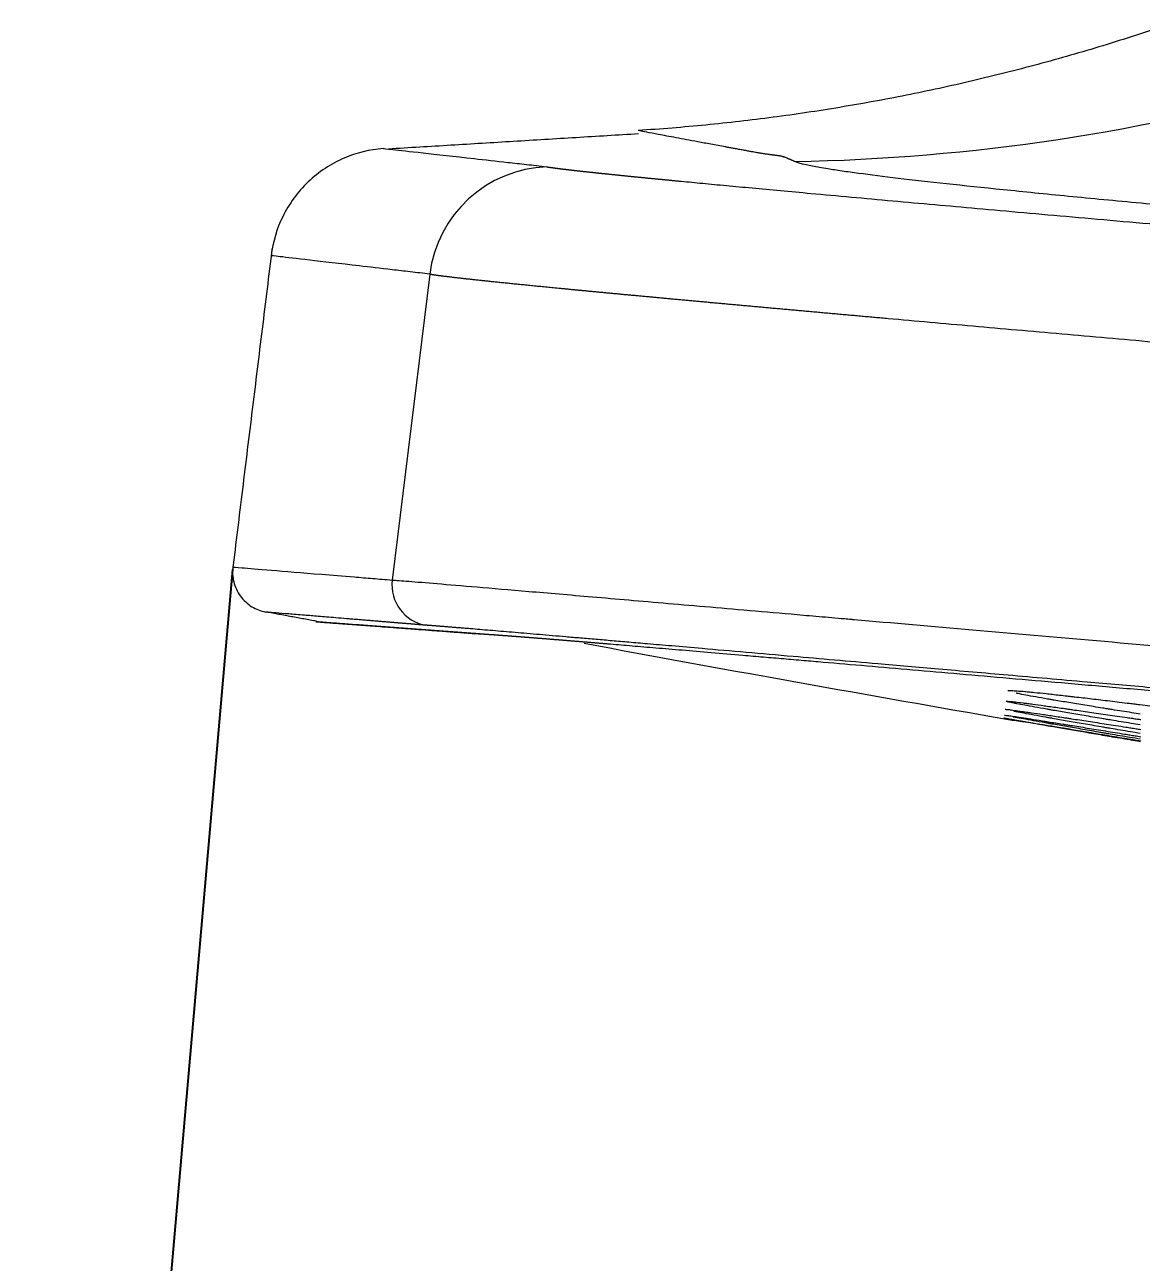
# Model space of a CAD drawing. Header units: millimetres. Extents: x 2433 to 4809, y -10272 to -6912.
# Drawn here: x 3880.28 to 3907.62, y -8014.41 to -7984.09 of the extents above; entities that cross this region are included whole.
import ezdxf

# ---------------------------------------------------------------- set-up
doc = ezdxf.new("R2010")
doc.units = ezdxf.units.MM
doc.layers.add('DIM', color=3, linetype='Continuous', lineweight=13)
doc.styles.add('ARIAL', font='arial.ttf')
doc.dimstyles.get("Standard").update_dxf_attribs({"dimtxt": 15, "dimasz": 15, "dimexe": 0.18, "dimexo": 0.0625, "dimgap": 4, "dimtad": 0, "dimtih": 1, "dimtoh": 1, "dimdec": 1, "dimdsep": 46, "dimtxsty": 'ARIAL', "dimcen": 0, "dimclrd": 3, "dimclre": 3, "dimclrt": 3, "dimadec": 0, "dimazin": 0, "dimtfac": 1, "dimtdec": 1, "dimtofl": 0, "dimtmove": 0, "dimatfit": 3, "dimfxl": 1, "dimtolj": 1, "dimtzin": 0, "dimarcsym": 0})

# ---------------------------------------------------------------- blocks, each defined once
blk = doc.blocks.new('*D39')
at = {"layer": 'Defpoints', "color": 0, "transparency": 16777216}
for p in [(3885.379, -7997.38), (4074.62, -8013.971), (4069.539, -8071.926)]:
    blk.add_point(p, dxfattribs=at)
at = {"layer": 'DIM', "color": 3, "lineweight": -2, "transparency": 16777216}
for p, q in [((3885.374, -7997.443), (3880.283, -8055.515)), ((4074.615, -8014.033), (4069.524, -8072.105)), ((3898.23, -8056.908), (3950.912, -8061.526)), ((4051.608, -8070.354), (3998.926, -8065.736))]:
    blk.add_line(p, q, dxfattribs=at)
at = {"layer": 'DIM', "color": 3, "transparency": 16777216}
for points in [[(3898.492, -8053.919), (3897.968, -8059.896), (3880.299, -8055.336)], [(4051.87, -8067.366), (4051.346, -8073.343), (4069.539, -8071.926)]]:
    blk.add_solid(points, dxfattribs=at)
at = {"layer": 'DIM', "color": 3, "transparency": 16777216, "insert": (3974.919, -8063.631), "char_height": 18, "attachment_point": 5, "style": 'ARIAL'}
blk.add_mtext('\\A1;190', dxfattribs=at)

msp = doc.modelspace()

# ---------------------------------------------------------------- linework, layer by layer
at = {"linetype": 'Continuous', "lineweight": 18, "extrusion": (-1, -2.22045e-16, 0)}
for p, q in [((3889.07, -7987.125), (3889.067, -7987.125)), ((3886.182, -7998.484), (3886.182, -7998.484))]:
    msp.add_line(p, q, dxfattribs=at)
at = {"linetype": 'Continuous', "lineweight": 13, "extrusion": (-1, -2.22045e-16, 0)}
msp.add_line((3890.201, -7990.208), (3889.283, -7997.699), dxfattribs=at)
at = {"linetype": 'Continuous', "lineweight": 13}
for centre, major_axis, ratio, start_param, end_param in [((3898.467, -7937.472), (9.593, 49.071), 0.989181, 3.350189, 3.612152), ((3893.169, -7990.573), (-0.529, -2.953), 0.996566, 3.352307, 4.76725), ((3890.272, -7997.82), (-0.07, -0.998), 0.996567, 4.660022, 6.186135)]:
    msp.add_ellipse(centre, major_axis=major_axis, ratio=ratio, start_param=start_param, end_param=end_param, dxfattribs=at)
at = {"linetype": 'Continuous', "lineweight": 18}
for points, degree in [([(3908.271, -7984.094), (3901.959, -7986.251), (3895.304, -7986.686)], 2), ([(3895.314, -7986.768), (3889.188, -7987.14)], 1), ([(3886.337, -7989.585), (3885.371, -7997.45)], 1), ([(3886.197, -7998.476), (3887.428, -7998.701)], 1)]:
    msp.add_open_spline(points, degree=degree, dxfattribs=at)
at = {"linetype": 'Continuous', "lineweight": 13}
for points, knots in [([(3899.134, -7987.444), (3899.128, -7987.441), (3899.115, -7987.435), (3899.097, -7987.427), (3899.078, -7987.418), (3899.06, -7987.41), (3899.042, -7987.402), (3899.024, -7987.394), (3899.007, -7987.387), (3898.989, -7987.38), (3898.972, -7987.372), (3898.947, -7987.362), (3898.914, -7987.349), (3898.879, -7987.336), (3898.851, -7987.327), (3898.83, -7987.32), (3898.808, -7987.315), (3898.787, -7987.31), (3898.764, -7987.307), (3898.739, -7987.303), (3898.716, -7987.3), (3898.695, -7987.298), (3898.679, -7987.296), (3898.663, -7987.294), (3898.647, -7987.292), (3898.632, -7987.29), (3898.618, -7987.289), (3898.605, -7987.287), (3898.591, -7987.285), (3898.576, -7987.283), (3898.56, -7987.281), (3898.542, -7987.279), (3898.524, -7987.276), (3898.504, -7987.274), (3898.478, -7987.27), (3898.445, -7987.265), (3898.407, -7987.26), (3898.37, -7987.254), (3898.334, -7987.249), (3898.3, -7987.243), (3898.267, -7987.238), (3898.24, -7987.233), (3898.21, -7987.227), (3898.171, -7987.22), (3898.112, -7987.21), (3898.032, -7987.195), (3897.933, -7987.177), (3897.825, -7987.157), (3897.717, -7987.137), (3897.618, -7987.119), (3897.527, -7987.103), (3897.345, -7987.069), (3897.083, -7987.021), (3896.764, -7986.962), (3896.481, -7986.909), (3896.138, -7986.845), (3895.787, -7986.779), (3895.495, -7986.724), (3895.333, -7986.693), (3895.302, -7986.686), (3895.304, -7986.686)], [0, 0, 0, 0, 0.003192, 0.006373, 0.009544, 0.012703, 0.015852, 0.018991, 0.022118, 0.025235, 0.02834, 0.031435, 0.039332, 0.047152, 0.051663, 0.055786, 0.059522, 0.062871, 0.065119, 0.067742, 0.070742, 0.072318, 0.073894, 0.075469, 0.077044, 0.078619, 0.079782, 0.081092, 0.082548, 0.08415, 0.0859, 0.087795, 0.089838, 0.092026, 0.094362, 0.09886, 0.103357, 0.107853, 0.112348, 0.116841, 0.121333, 0.125823, 0.128441, 0.134204, 0.143113, 0.155167, 0.170366, 0.18871, 0.206115, 0.222396, 0.237553, 0.251587, 0.315885, 0.379223, 0.441603, 0.503027, 0.632787, 0.759852, 0.884237, 1, 1, 1, 1]), ([(3889.067, -7987.125), (3889.066, -7987.125), (3889.143, -7987.133), (3889.459, -7987.169), (3889.706, -7987.196), (3890.372, -7987.27), (3890.79, -7987.317), (3891.546, -7987.401), (3891.82, -7987.432), (3892.262, -7987.481), (3892.414, -7987.498), (3892.651, -7987.525), (3892.732, -7987.534), (3892.895, -7987.552), (3892.982, -7987.561), (3893.071, -7987.575)], [0, 0, 0, 0, 0.2409, 0.2409, 0.493933, 0.493933, 0.746967, 0.746967, 0.873483, 0.873483, 0.936742, 0.936742, 0.968371, 0.968371, 1, 1, 1, 1]), ([(3893.071, -7987.575), (3893.074, -7987.576), (3893.08, -7987.577), (3893.089, -7987.578), (3893.098, -7987.58), (3893.108, -7987.581), (3893.118, -7987.583), (3893.128, -7987.584), (3893.138, -7987.586), (3893.149, -7987.587), (3893.16, -7987.589), (3893.171, -7987.59), (3893.183, -7987.592), (3893.194, -7987.594), (3893.206, -7987.595), (3893.218, -7987.597), (3893.231, -7987.599), (3893.244, -7987.6), (3893.257, -7987.602), (3893.27, -7987.604), (3893.283, -7987.606), (3893.297, -7987.607), (3893.311, -7987.609), (3893.325, -7987.611), (3893.34, -7987.613), (3893.354, -7987.615), (3893.369, -7987.617), (3893.385, -7987.619), (3893.4, -7987.621), (3893.416, -7987.623), (3893.432, -7987.625), (3893.448, -7987.627), (3893.464, -7987.629), (3893.481, -7987.631), (3893.498, -7987.633), (3893.515, -7987.635), (3893.533, -7987.637), (3893.55, -7987.639), (3893.568, -7987.641), (3893.587, -7987.643), (3893.605, -7987.645), (3893.624, -7987.648), (3893.643, -7987.65), (3893.662, -7987.652), (3893.681, -7987.654), (3893.701, -7987.656), (3893.721, -7987.659), (3893.741, -7987.661), (3893.761, -7987.663), (3893.782, -7987.666), (3893.803, -7987.668), (3893.824, -7987.67), (3893.846, -7987.673), (3893.867, -7987.675), (3893.889, -7987.678), (3893.911, -7987.68), (3893.933, -7987.683), (3893.956, -7987.685), (3893.979, -7987.688), (3894.002, -7987.69), (3894.025, -7987.693), (3894.049, -7987.695), (3894.073, -7987.698), (3894.097, -7987.7), (3894.121, -7987.703), (3894.145, -7987.706), (3894.17, -7987.708), (3894.195, -7987.711), (3894.22, -7987.714), (3894.246, -7987.716), (3894.271, -7987.719), (3894.297, -7987.722), (3894.323, -7987.725), (3894.35, -7987.727), (3894.376, -7987.73), (3894.403, -7987.733), (3894.43, -7987.736), (3894.458, -7987.739), (3894.485, -7987.742), (3894.513, -7987.745), (3894.541, -7987.747), (3894.569, -7987.75), (3894.598, -7987.753), (3894.627, -7987.756), (3894.656, -7987.759), (3894.685, -7987.762), (3894.714, -7987.765), (3894.744, -7987.768), (3894.774, -7987.771), (3894.804, -7987.775), (3894.835, -7987.778), (3894.865, -7987.781), (3894.896, -7987.784), (3894.927, -7987.787), (3894.958, -7987.79), (3894.99, -7987.793), (3895.022, -7987.797), (3895.054, -7987.8), (3895.086, -7987.803), (3895.118, -7987.806), (3895.151, -7987.81), (3895.184, -7987.813), (3895.217, -7987.816), (3895.251, -7987.819), (3895.284, -7987.823), (3895.318, -7987.826), (3895.352, -7987.83), (3895.386, -7987.833), (3895.421, -7987.836), (3895.456, -7987.84), (3895.491, -7987.843), (3895.526, -7987.847), (3895.561, -7987.85), (3895.597, -7987.854), (3895.633, -7987.857), (3895.669, -7987.861), (3895.705, -7987.864), (3895.742, -7987.868), (3895.779, -7987.872), (3895.816, -7987.875), (3895.853, -7987.879), (3895.89, -7987.882), (3895.928, -7987.886), (3895.966, -7987.89), (3896.004, -7987.893), (3896.042, -7987.897), (3896.081, -7987.901), (3896.12, -7987.905), (3896.159, -7987.908), (3896.198, -7987.912), (3896.237, -7987.916), (3896.277, -7987.92), (3896.317, -7987.924), (3896.513, -7987.943), (3896.884, -7987.978), (3897.464, -7988.033), (3898.098, -7988.092), (3898.788, -7988.156), (3899.592, -7988.23), (3900.506, -7988.313), (3901.52, -7988.406), (3902.549, -7988.498), (3903.618, -7988.594), (3904.741, -7988.694), (3905.933, -7988.8), (3907.178, -7988.91), (3908.48, -7989.025), (3909.804, -7989.141), (3911.168, -7989.26), (3912.547, -7989.381), (3913.993, -7989.506), (3915.469, -7989.633), (3916.973, -7989.763), (3918.467, -7989.89), (3919.73, -7989.998), (3920.755, -7990.085), (3921.541, -7990.151), (3922.307, -7990.216), (3922.874, -7990.264), (3923.247, -7990.295), (3923.433, -7990.311), (3923.619, -7990.326), (3923.806, -7990.342), (3923.992, -7990.357), (3924.179, -7990.373), (3924.365, -7990.389), (3924.552, -7990.404), (3924.739, -7990.42), (3924.926, -7990.435), (3925.113, -7990.451), (3925.3, -7990.466), (3925.487, -7990.482), (3925.675, -7990.498), (3925.862, -7990.513), (3926.049, -7990.529), (3926.174, -7990.539), (3926.237, -7990.544)], [0, 0, 0, 0, 0.001919, 0.003837, 0.005755, 0.007672, 0.009589, 0.011506, 0.013422, 0.015338, 0.017253, 0.019168, 0.021083, 0.022997, 0.024911, 0.026824, 0.028737, 0.03065, 0.032562, 0.034474, 0.036385, 0.038296, 0.040207, 0.042117, 0.044027, 0.045936, 0.047845, 0.049753, 0.051662, 0.053569, 0.055477, 0.057384, 0.059291, 0.061197, 0.063103, 0.065008, 0.066913, 0.068818, 0.070722, 0.072626, 0.07453, 0.076433, 0.078336, 0.080238, 0.08214, 0.084042, 0.085943, 0.087844, 0.089745, 0.091645, 0.093545, 0.095444, 0.097343, 0.099242, 0.10114, 0.103038, 0.104936, 0.106833, 0.10873, 0.110627, 0.112523, 0.114418, 0.116314, 0.118209, 0.120103, 0.121998, 0.123892, 0.125785, 0.127678, 0.129571, 0.131464, 0.133356, 0.135248, 0.137139, 0.13903, 0.140921, 0.142811, 0.144701, 0.146591, 0.14848, 0.150369, 0.152258, 0.154146, 0.156034, 0.157922, 0.159809, 0.161696, 0.163583, 0.165469, 0.167355, 0.169241, 0.171126, 0.173011, 0.174896, 0.17678, 0.178664, 0.180548, 0.182432, 0.184315, 0.186197, 0.18808, 0.189962, 0.191844, 0.193725, 0.195606, 0.197487, 0.199368, 0.201248, 0.203128, 0.205008, 0.206887, 0.208766, 0.210645, 0.212523, 0.214401, 0.216279, 0.218157, 0.220034, 0.221911, 0.223788, 0.225664, 0.22754, 0.229416, 0.231291, 0.233167, 0.235042, 0.236916, 0.238791, 0.240665, 0.242538, 0.244412, 0.246285, 0.248158, 0.250031, 0.273758, 0.298138, 0.323175, 0.348871, 0.375229, 0.408141, 0.439902, 0.470517, 0.49999, 0.53099, 0.562175, 0.593551, 0.625123, 0.657331, 0.687358, 0.719106, 0.749977, 0.782341, 0.81397, 0.844867, 0.875033, 0.891305, 0.907106, 0.922438, 0.937299, 0.940994, 0.944688, 0.948382, 0.952074, 0.955766, 0.959457, 0.963147, 0.966836, 0.970524, 0.974212, 0.977899, 0.981584, 0.985269, 0.988953, 0.992637, 0.996319, 1, 1, 1, 1]), ([(3890.201, -7990.208), (3890.12, -7990.194), (3890.039, -7990.185), (3889.88, -7990.166), (3889.802, -7990.157), (3889.571, -7990.131), (3889.423, -7990.113), (3888.992, -7990.063), (3888.726, -7990.032), (3887.991, -7989.947), (3887.584, -7989.899), (3886.937, -7989.824), (3886.696, -7989.795), (3886.39, -7989.759), (3886.316, -7989.751), (3886.316, -7989.75)], [0, 0, 0, 0, 0.031682, 0.031682, 0.063364, 0.063364, 0.126728, 0.126728, 0.253455, 0.253455, 0.506911, 0.506911, 0.760366, 0.760366, 1, 1, 1, 1]), ([(3925.737, -7993.392), (3925.703, -7993.389), (3925.635, -7993.384), (3925.533, -7993.375), (3925.43, -7993.367), (3925.327, -7993.358), (3925.223, -7993.35), (3925.119, -7993.341), (3925.015, -7993.332), (3924.909, -7993.324), (3924.804, -7993.315), (3924.698, -7993.306), (3924.592, -7993.297), (3924.485, -7993.289), (3924.377, -7993.28), (3924.27, -7993.271), (3924.161, -7993.262), (3924.053, -7993.253), (3923.944, -7993.244), (3923.834, -7993.235), (3923.724, -7993.225), (3923.613, -7993.216), (3923.503, -7993.207), (3923.391, -7993.198), (3923.28, -7993.188), (3923.167, -7993.179), (3923.055, -7993.169), (3922.942, -7993.16), (3922.828, -7993.151), (3922.714, -7993.141), (3922.6, -7993.131), (3922.485, -7993.122), (3922.37, -7993.112), (3922.254, -7993.102), (3922.138, -7993.093), (3922.022, -7993.083), (3921.905, -7993.073), (3921.788, -7993.063), (3921.67, -7993.053), (3921.552, -7993.043), (3921.433, -7993.033), (3921.315, -7993.023), (3921.195, -7993.013), (3921.076, -7993.003), (3920.955, -7992.993), (3920.835, -7992.983), (3920.714, -7992.973), (3920.593, -7992.963), (3920.471, -7992.952), (3920.349, -7992.942), (3920.226, -7992.932), (3920.104, -7992.921), (3919.98, -7992.911), (3919.857, -7992.9), (3919.733, -7992.89), (3919.608, -7992.879), (3919.484, -7992.869), (3919.359, -7992.858), (3919.233, -7992.847), (3919.107, -7992.837), (3918.981, -7992.826), (3918.855, -7992.815), (3918.728, -7992.804), (3918.6, -7992.794), (3918.473, -7992.783), (3918.345, -7992.772), (3918.216, -7992.761), (3918.088, -7992.75), (3917.959, -7992.739), (3917.829, -7992.728), (3917.7, -7992.717), (3917.57, -7992.706), (3917.44, -7992.695), (3917.309, -7992.683), (3917.178, -7992.672), (3917.047, -7992.661), (3916.915, -7992.65), (3916.783, -7992.638), (3916.651, -7992.627), (3916.518, -7992.616), (3916.386, -7992.604), (3916.253, -7992.593), (3916.119, -7992.582), (3915.985, -7992.57), (3915.851, -7992.559), (3915.717, -7992.547), (3915.583, -7992.536), (3915.448, -7992.524), (3915.313, -7992.512), (3915.177, -7992.501), (3915.042, -7992.489), (3914.906, -7992.477), (3914.77, -7992.466), (3914.633, -7992.454), (3914.497, -7992.442), (3914.36, -7992.43), (3914.223, -7992.419), (3914.085, -7992.407), (3913.948, -7992.395), (3913.81, -7992.383), (3913.672, -7992.371), (3913.534, -7992.359), (3913.395, -7992.347), (3913.256, -7992.335), (3913.118, -7992.323), (3912.978, -7992.311), (3912.839, -7992.299), (3912.7, -7992.287), (3911.814, -7992.21), (3910.192, -7992.07), (3907.891, -7991.869), (3905.645, -7991.671), (3903.47, -7991.479), (3902.039, -7991.352), (3901.264, -7991.282), (3901.104, -7991.268), (3900.945, -7991.254), (3900.787, -7991.239), (3900.631, -7991.225), (3900.475, -7991.211), (3900.321, -7991.198), (3900.168, -7991.184), (3900.017, -7991.17), (3899.866, -7991.157), (3899.717, -7991.143), (3899.569, -7991.13), (3899.422, -7991.117), (3899.277, -7991.103), (3899.132, -7991.09), (3898.989, -7991.077), (3898.847, -7991.064), (3898.706, -7991.052), (3898.567, -7991.039), (3898.428, -7991.026), (3898.291, -7991.014), (3898.155, -7991.002), (3898.021, -7990.989), (3897.887, -7990.977), (3897.755, -7990.965), (3897.624, -7990.953), (3897.494, -7990.941), (3897.365, -7990.929), (3897.238, -7990.918), (3897.111, -7990.906), (3896.986, -7990.895), (3896.862, -7990.883), (3896.74, -7990.872), (3896.618, -7990.861), (3896.498, -7990.85), (3896.379, -7990.839), (3896.261, -7990.828), (3896.144, -7990.817), (3896.029, -7990.806), (3895.914, -7990.796), (3895.801, -7990.785), (3895.689, -7990.775), (3895.579, -7990.764), (3895.469, -7990.754), (3895.361, -7990.744), (3895.254, -7990.734), (3895.148, -7990.724), (3895.043, -7990.714), (3894.939, -7990.705), (3894.837, -7990.695), (3894.736, -7990.685), (3894.635, -7990.676), (3894.537, -7990.667), (3894.439, -7990.657), (3894.342, -7990.648), (3894.247, -7990.639), (3894.153, -7990.63), (3894.06, -7990.621), (3893.968, -7990.612), (3893.877, -7990.604), (3893.788, -7990.595), (3893.699, -7990.587), (3893.612, -7990.578), (3893.526, -7990.57), (3893.441, -7990.562), (3893.358, -7990.554), (3893.275, -7990.546), (3893.194, -7990.538), (3893.113, -7990.53), (3893.034, -7990.522), (3892.956, -7990.514), (3892.879, -7990.507), (3892.803, -7990.499), (3892.729, -7990.492), (3892.655, -7990.485), (3892.583, -7990.477), (3892.512, -7990.47), (3892.442, -7990.463), (3892.373, -7990.456), (3892.305, -7990.449), (3892.238, -7990.443), (3892.172, -7990.436), (3892.107, -7990.429), (3892.044, -7990.423), (3891.981, -7990.417), (3891.92, -7990.41), (3891.86, -7990.404), (3891.8, -7990.398), (3891.742, -7990.392), (3891.685, -7990.386), (3891.629, -7990.38), (3891.574, -7990.374), (3891.52, -7990.368), (3891.467, -7990.363), (3891.415, -7990.357), (3891.365, -7990.352), (3891.315, -7990.346), (3891.266, -7990.341), (3891.219, -7990.336), (3891.172, -7990.331), (3891.126, -7990.326), (3891.082, -7990.321), (3891.038, -7990.316), (3890.996, -7990.311), (3890.954, -7990.306), (3890.914, -7990.302), (3890.874, -7990.297), (3890.836, -7990.293), (3890.798, -7990.288), (3890.761, -7990.284), (3890.726, -7990.28), (3890.691, -7990.276), (3890.658, -7990.271), (3890.625, -7990.267), (3890.594, -7990.264), (3890.563, -7990.26), (3890.533, -7990.256), (3890.504, -7990.252), (3890.477, -7990.249), (3890.45, -7990.245), (3890.424, -7990.242), (3890.399, -7990.238), (3890.375, -7990.235), (3890.352, -7990.232), (3890.33, -7990.229), (3890.309, -7990.225), (3890.289, -7990.222), (3890.269, -7990.219), (3890.251, -7990.217), (3890.233, -7990.214), (3890.217, -7990.211), (3890.207, -7990.209), (3890.201, -7990.208)], [0, 0, 0, 0, 0.001861, 0.003731, 0.00561, 0.007498, 0.009395, 0.011301, 0.013215, 0.015139, 0.017072, 0.019014, 0.020964, 0.022924, 0.024893, 0.02687, 0.028857, 0.030853, 0.032857, 0.034871, 0.036893, 0.038925, 0.040965, 0.043014, 0.045073, 0.04714, 0.049216, 0.051302, 0.053396, 0.055499, 0.057612, 0.059733, 0.061863, 0.064002, 0.06615, 0.068307, 0.070473, 0.072649, 0.074833, 0.077026, 0.079228, 0.081439, 0.083659, 0.085888, 0.088125, 0.090372, 0.092628, 0.094893, 0.097167, 0.09945, 0.101741, 0.104042, 0.106352, 0.108671, 0.110998, 0.113335, 0.115681, 0.118035, 0.120399, 0.122771, 0.125153, 0.127544, 0.129943, 0.132352, 0.134769, 0.137195, 0.139631, 0.142075, 0.144529, 0.146991, 0.149462, 0.151943, 0.154432, 0.15693, 0.159437, 0.161954, 0.164479, 0.167013, 0.169556, 0.172108, 0.174669, 0.177239, 0.179818, 0.182406, 0.185003, 0.187609, 0.190224, 0.192848, 0.195481, 0.198123, 0.200774, 0.203434, 0.206103, 0.20878, 0.211467, 0.214163, 0.216868, 0.219581, 0.222304, 0.225036, 0.227777, 0.230526, 0.233285, 0.236053, 0.238829, 0.241615, 0.24441, 0.247213, 0.250026, 0.297931, 0.34688, 0.396872, 0.447906, 0.499983, 0.50418, 0.508371, 0.512555, 0.516734, 0.520906, 0.525072, 0.529231, 0.533384, 0.537531, 0.541672, 0.545807, 0.549935, 0.554057, 0.558173, 0.562283, 0.566386, 0.570483, 0.574574, 0.578658, 0.582737, 0.586809, 0.590875, 0.594935, 0.598988, 0.603035, 0.607076, 0.611111, 0.615139, 0.619162, 0.623178, 0.627187, 0.631191, 0.635188, 0.639179, 0.643164, 0.647143, 0.651115, 0.655081, 0.659041, 0.662994, 0.666941, 0.670882, 0.674817, 0.678746, 0.682668, 0.686584, 0.690494, 0.694397, 0.698294, 0.702185, 0.70607, 0.709949, 0.713821, 0.717687, 0.721547, 0.7254, 0.729248, 0.733089, 0.736924, 0.740752, 0.744575, 0.748391, 0.752201, 0.756004, 0.759802, 0.763593, 0.767378, 0.771156, 0.774929, 0.778695, 0.782454, 0.786208, 0.789955, 0.793696, 0.797431, 0.80116, 0.804882, 0.808598, 0.812308, 0.816011, 0.819709, 0.8234, 0.827085, 0.830763, 0.834436, 0.838102, 0.841762, 0.845415, 0.849063, 0.852704, 0.856339, 0.859967, 0.86359, 0.867206, 0.870816, 0.87442, 0.878017, 0.881608, 0.885193, 0.888772, 0.892345, 0.895911, 0.899471, 0.903025, 0.906572, 0.910114, 0.913649, 0.917178, 0.9207, 0.924217, 0.927727, 0.931231, 0.934728, 0.93822, 0.941705, 0.945184, 0.948657, 0.952123, 0.955583, 0.959037, 0.962485, 0.965927, 0.969362, 0.972791, 0.976214, 0.979631, 0.983041, 0.986445, 0.989843, 0.993235, 0.996621, 1, 1, 1, 1]), ([(3885.379, -7997.38), (3885.379, -7997.38), (3885.454, -7997.386), (3885.761, -7997.411), (3886.003, -7997.431), (3886.653, -7997.484), (3887.062, -7997.518), (3887.801, -7997.578), (3888.068, -7997.6), (3888.5, -7997.635), (3888.649, -7997.647), (3888.958, -7997.673), (3889.117, -7997.687), (3889.283, -7997.699)], [0, 0, 0, 0, 0.239696, 0.239696, 0.493131, 0.493131, 0.746565, 0.746565, 0.873283, 0.873283, 0.936641, 0.936641, 1, 1, 1, 1]), ([(3889.283, -7997.699), (3889.373, -7997.705), (3889.646, -7997.726), (3890.336, -7997.782), (3891.311, -7997.864), (3892.155, -7997.936), (3893.098, -7998.017), (3893.619, -7998.061), (3894.757, -7998.159), (3895.992, -7998.266), (3897.419, -7998.389), (3898.558, -7998.488), (3898.95, -7998.522), (3899.554, -7998.575), (3899.861, -7998.602), (3900.226, -7998.633), (3900.41, -7998.649), (3900.503, -7998.658), (3900.549, -7998.662), (3900.573, -7998.664), (3900.584, -7998.665), (3900.59, -7998.665), (3900.593, -7998.665), (3900.594, -7998.665), (3900.595, -7998.666), (3900.596, -7998.666), (3900.596, -7998.666), (3901.534, -7998.747), (3902.503, -7998.832), (3904.487, -7999.005), (3905.501, -7999.094), (3907.557, -7999.273), (3908.599, -7999.364), (3910.171, -7999.502), (3910.697, -7999.548), (3911.749, -7999.641), (3912.276, -7999.687), (3913.856, -7999.825), (3914.909, -7999.918), (3917.002, -8000.102), (3918.041, -8000.193), (3920.097, -8000.374), (3921.113, -8000.464), (3923.113, -8000.641), (3924.098, -8000.728), (3925.062, -8000.813)], [0, 0, 0, 0, 0.0625, 0.125, 0.1875, 0.25, 0.25, 0.3125, 0.3125, 0.375, 0.4375, 0.4375, 0.46875, 0.46875, 0.484375, 0.492188, 0.496094, 0.498047, 0.499023, 0.499512, 0.499756, 0.499878, 0.499939, 0.499969, 0.499985, 0.499985, 0.5, 0.5, 0.5625, 0.5625, 0.625, 0.625, 0.6875, 0.6875, 0.71875, 0.71875, 0.75, 0.75, 0.8125, 0.8125, 0.875, 0.875, 0.9375, 0.9375, 1, 1, 1, 1]), ([(3890.106, -7998.806), (3890.105, -7998.806), (3890.104, -7998.806), (3890.1, -7998.806), (3890.094, -7998.805), (3890.086, -7998.805), (3890.077, -7998.804), (3890.066, -7998.803), (3890.054, -7998.802), (3890.04, -7998.801), (3890.025, -7998.8), (3890.008, -7998.798), (3889.989, -7998.797), (3889.969, -7998.795), (3889.947, -7998.794), (3889.924, -7998.792), (3889.899, -7998.79), (3889.872, -7998.787), (3889.844, -7998.785), (3889.814, -7998.783), (3889.783, -7998.78), (3889.751, -7998.777), (3889.716, -7998.775), (3889.681, -7998.772), (3889.644, -7998.769), (3889.605, -7998.765), (3889.566, -7998.762), (3889.524, -7998.759), (3889.482, -7998.755), (3889.438, -7998.752), (3889.393, -7998.748), (3889.347, -7998.744), (3889.299, -7998.74), (3889.251, -7998.736), (3889.201, -7998.732), (3889.15, -7998.728), (3889.098, -7998.724), (3889.045, -7998.719), (3888.992, -7998.715), (3888.937, -7998.711), (3888.881, -7998.706), (3888.825, -7998.701), (3888.767, -7998.697), (3888.709, -7998.692), (3888.65, -7998.687), (3888.591, -7998.682), (3888.531, -7998.677), (3888.47, -7998.672), (3888.409, -7998.667), (3888.348, -7998.662), (3888.286, -7998.657), (3888.223, -7998.652), (3888.093, -7998.641), (3887.905, -7998.626), (3887.676, -7998.607), (3887.473, -7998.59), (3887.294, -7998.575), (3887.034, -7998.554), (3886.72, -7998.528), (3886.414, -7998.503), (3886.224, -7998.487), (3886.181, -7998.484), (3886.182, -7998.484)], [0, 0, 0, 0, 0.000223, 0.000664, 0.001323, 0.002201, 0.003296, 0.00461, 0.006141, 0.007891, 0.009859, 0.012046, 0.01445, 0.017072, 0.019913, 0.022971, 0.026248, 0.029743, 0.033456, 0.037387, 0.041536, 0.045903, 0.050489, 0.055292, 0.060314, 0.065554, 0.071011, 0.076688, 0.082582, 0.088694, 0.095024, 0.101573, 0.10834, 0.115324, 0.122527, 0.129948, 0.137587, 0.145445, 0.15352, 0.161814, 0.170325, 0.179055, 0.188003, 0.197169, 0.206553, 0.216156, 0.225976, 0.236015, 0.246272, 0.256747, 0.26744, 0.278351, 0.28948, 0.337281, 0.382892, 0.426312, 0.467541, 0.506579, 0.620049, 0.742304, 0.873343, 1, 1, 1, 1]), ([(3925.063, -8001.85), (3925.034, -8001.847), (3924.968, -8001.842), (3924.858, -8001.832), (3924.723, -8001.82), (3924.566, -8001.806), (3924.384, -8001.79), (3924.179, -8001.772), (3923.95, -8001.752), (3923.698, -8001.729), (3923.423, -8001.705), (3923.104, -8001.677), (3922.749, -8001.645), (3922.367, -8001.612), (3921.985, -8001.578), (3921.604, -8001.544), (3921.13, -8001.503), (3920.554, -8001.452), (3919.866, -8001.391), (3919.149, -8001.328), (3917.944, -8001.222), (3916.27, -8001.075), (3914.167, -8000.89), (3912.338, -8000.729), (3910.736, -8000.589), (3909.313, -8000.464), (3907.815, -8000.333), (3906.138, -8000.187), (3904.396, -8000.034), (3902.692, -7999.886), (3900.915, -7999.731), (3898.935, -7999.559), (3897.295, -7999.416), (3896.161, -7999.318), (3895.569, -7999.267), (3895.086, -7999.225), (3894.666, -7999.189), (3894.271, -7999.155), (3893.892, -7999.123), (3893.421, -7999.082), (3892.872, -7999.035), (3892.274, -7998.984), (3891.727, -7998.938), (3891.382, -7998.909), (3891.191, -7998.893), (3891.128, -7998.888), (3891.066, -7998.883), (3891.007, -7998.878), (3890.95, -7998.874), (3890.894, -7998.869), (3890.84, -7998.865), (3890.789, -7998.86), (3890.739, -7998.856), (3890.69, -7998.852), (3890.644, -7998.848), (3890.599, -7998.845), (3890.556, -7998.841), (3890.515, -7998.838), (3890.475, -7998.835), (3890.437, -7998.832), (3890.401, -7998.829), (3890.366, -7998.826), (3890.333, -7998.824), (3890.302, -7998.821), (3890.272, -7998.819), (3890.244, -7998.817), (3890.217, -7998.815), (3890.192, -7998.813), (3890.168, -7998.811), (3890.146, -7998.809), (3890.125, -7998.808), (3890.112, -7998.807), (3890.106, -7998.806)], [0, 0, 0, 0, 0.001614, 0.00367, 0.006167, 0.009107, 0.012488, 0.016311, 0.020577, 0.025284, 0.030434, 0.036027, 0.043191, 0.05036, 0.057533, 0.06471, 0.071892, 0.084353, 0.097416, 0.11108, 0.125346, 0.166756, 0.208317, 0.250031, 0.277722, 0.307818, 0.340322, 0.375231, 0.420225, 0.461811, 0.499995, 0.557019, 0.625101, 0.649907, 0.670653, 0.68734, 0.703009, 0.71867, 0.734324, 0.749969, 0.779854, 0.810657, 0.84238, 0.875027, 0.879814, 0.884576, 0.889315, 0.89403, 0.898721, 0.903388, 0.908032, 0.912651, 0.917246, 0.921817, 0.926364, 0.930888, 0.935387, 0.939862, 0.944313, 0.948741, 0.953144, 0.957523, 0.961879, 0.96621, 0.970518, 0.974801, 0.979061, 0.983297, 0.987508, 0.991696, 0.99586, 1, 1, 1, 1])]:
    msp.add_open_spline(points, degree=3, knots=knots, dxfattribs=at)
at = {"linetype": 'Continuous', "lineweight": 18}
for points, knots in [([(3889.067, -7987.125), (3888.723, -7987.154), (3888.065, -7987.315), (3887.178, -7987.899), (3886.553, -7988.759), (3886.361, -7989.408), (3886.316, -7989.75)], [0, 0, 0, 0, 0.242505, 0.499999, 0.757493, 1, 1, 1, 1]), ([(3926.352, -7990.029), (3924.574, -7989.9), (3922.838, -7989.767), (3920.293, -7989.566), (3919.454, -7989.498), (3918.211, -7989.397), (3917.799, -7989.363), (3916.981, -7989.295), (3916.574, -7989.261), (3914.571, -7989.092), (3913.059, -7988.962), (3910.92, -7988.772), (3910.229, -7988.71), (3908.891, -7988.587), (3908.243, -7988.527), (3906.997, -7988.41), (3906.405, -7988.353), (3905.279, -7988.243), (3904.744, -7988.189), (3903.249, -7988.036), (3902.393, -7987.942), (3901.317, -7987.815), (3900.993, -7987.774), (3900.56, -7987.717), (3900.424, -7987.698), (3900.171, -7987.661), (3900.054, -7987.643), (3899.518, -7987.557), (3899.246, -7987.497), (3899.134, -7987.444)], [0, 0, 0, 0, 0.125, 0.125, 0.1875, 0.1875, 0.21875, 0.21875, 0.25, 0.25, 0.375, 0.375, 0.4375, 0.4375, 0.5, 0.5, 0.5625, 0.5625, 0.625, 0.625, 0.75, 0.75, 0.8125, 0.8125, 0.84375, 0.84375, 0.875, 0.875, 1, 1, 1, 1]), ([(3885.379, -7997.38), (3885.365, -7997.505), (3885.379, -7997.751), (3885.542, -7998.106), (3885.829, -7998.37), (3886.059, -7998.459), (3886.182, -7998.484)], [0, 0, 0, 0, 0.241, 0.5, 0.759001, 1, 1, 1, 1]), ([(3891.539, -7999.029), (3891.538, -7999.029), (3891.537, -7999.029), (3891.535, -7999.028), (3891.532, -7999.028), (3891.528, -7999.028), (3891.523, -7999.028), (3891.518, -7999.027), (3891.513, -7999.027), (3891.506, -7999.026), (3891.499, -7999.026), (3891.492, -7999.025), (3891.484, -7999.025), (3891.475, -7999.024), (3891.466, -7999.024), (3891.457, -7999.023), (3891.447, -7999.022), (3891.437, -7999.021), (3891.426, -7999.021), (3891.415, -7999.02), (3891.404, -7999.019), (3891.392, -7999.018), (3891.38, -7999.017), (3891.368, -7999.016), (3891.355, -7999.015), (3891.341, -7999.014), (3891.327, -7999.013), (3891.312, -7999.012), (3891.297, -7999.011), (3891.281, -7999.01), (3891.265, -7999.009), (3891.248, -7999.008), (3891.231, -7999.006), (3891.213, -7999.005), (3891.195, -7999.004), (3891.176, -7999.002), (3891.157, -7999.001), (3891.137, -7999), (3891.117, -7998.998), (3891.097, -7998.996), (3891.076, -7998.995), (3891.054, -7998.993), (3891.032, -7998.992), (3891.01, -7998.99), (3890.987, -7998.988), (3890.964, -7998.987), (3890.94, -7998.985), (3890.916, -7998.983), (3890.891, -7998.981), (3890.866, -7998.979), (3890.84, -7998.978), (3890.815, -7998.976), (3890.788, -7998.974), (3890.762, -7998.972), (3890.734, -7998.97), (3890.707, -7998.968), (3890.679, -7998.966), (3890.651, -7998.963), (3890.622, -7998.961), (3890.593, -7998.959), (3890.564, -7998.957), (3890.534, -7998.955), (3890.504, -7998.953), (3890.474, -7998.95), (3890.443, -7998.948), (3890.412, -7998.946), (3890.381, -7998.943), (3890.349, -7998.941), (3890.317, -7998.939), (3890.285, -7998.936), (3890.252, -7998.934), (3890.219, -7998.931), (3890.186, -7998.929), (3890.153, -7998.926), (3890.119, -7998.924), (3890.085, -7998.921), (3890.051, -7998.919), (3890.017, -7998.916), (3889.983, -7998.914), (3889.948, -7998.911), (3889.913, -7998.909), (3889.878, -7998.906), (3889.843, -7998.903), (3889.807, -7998.901), (3889.771, -7998.898), (3889.736, -7998.895), (3889.7, -7998.893), (3889.664, -7998.89), (3889.628, -7998.887), (3889.591, -7998.885), (3889.555, -7998.882), (3889.518, -7998.879), (3889.482, -7998.876), (3889.445, -7998.874), (3889.409, -7998.871), (3889.372, -7998.868), (3889.335, -7998.865), (3889.298, -7998.863), (3889.262, -7998.86), (3889.225, -7998.857), (3889.188, -7998.854), (3889.151, -7998.852), (3889.114, -7998.849), (3889.078, -7998.846), (3889.041, -7998.844), (3889.004, -7998.841), (3888.968, -7998.838), (3888.931, -7998.835), (3888.895, -7998.833), (3888.859, -7998.83), (3888.823, -7998.827), (3888.787, -7998.825), (3888.751, -7998.822), (3888.715, -7998.819), (3888.68, -7998.817), (3888.644, -7998.814), (3888.609, -7998.811), (3888.574, -7998.809), (3888.539, -7998.806), (3888.505, -7998.803), (3888.334, -7998.791), (3888.064, -7998.771), (3887.769, -7998.748), (3887.566, -7998.733), (3887.446, -7998.724), (3887.415, -7998.722), (3887.412, -7998.721), (3887.412, -7998.721)], [0, 0, 0, 0, 0.00018, 0.000429, 0.000746, 0.00113, 0.001583, 0.002105, 0.002694, 0.003351, 0.004077, 0.004871, 0.005733, 0.006663, 0.007662, 0.008728, 0.009863, 0.011066, 0.012337, 0.013676, 0.015084, 0.016559, 0.018103, 0.019715, 0.021396, 0.023144, 0.02496, 0.026845, 0.028798, 0.030819, 0.032908, 0.035065, 0.03729, 0.039584, 0.041946, 0.044376, 0.046874, 0.04944, 0.052074, 0.054777, 0.057547, 0.060386, 0.063293, 0.066268, 0.069311, 0.072423, 0.075603, 0.07885, 0.082166, 0.08555, 0.089002, 0.092523, 0.096111, 0.099768, 0.103493, 0.107286, 0.111147, 0.115076, 0.119073, 0.123139, 0.127273, 0.131475, 0.135745, 0.140083, 0.144489, 0.148963, 0.153506, 0.158117, 0.162795, 0.167542, 0.172358, 0.177241, 0.182192, 0.187212, 0.1923, 0.197455, 0.202679, 0.207972, 0.213332, 0.21876, 0.224257, 0.229822, 0.235455, 0.241156, 0.246925, 0.252762, 0.258667, 0.264641, 0.270683, 0.276793, 0.282971, 0.289217, 0.295531, 0.301914, 0.308364, 0.314883, 0.32147, 0.328125, 0.334848, 0.341639, 0.348499, 0.355426, 0.362422, 0.369486, 0.376618, 0.383818, 0.391086, 0.398422, 0.405827, 0.4133, 0.420841, 0.428449, 0.436127, 0.443872, 0.451685, 0.459567, 0.467516, 0.475534, 0.48362, 0.491774, 0.499996, 0.606999, 0.7105, 0.810499, 0.906999, 0.999999, 1, 1, 1, 1]), ([(3887.412, -7998.721), (3887.416, -7998.722), (3887.45, -7998.724), (3887.601, -7998.735), (3887.899, -7998.757), (3888.305, -7998.787), (3888.782, -7998.823), (3889.225, -7998.855), (3889.641, -7998.886), (3889.985, -7998.912), (3890.28, -7998.934), (3890.509, -7998.951), (3890.701, -7998.965), (3890.856, -7998.977), (3890.969, -7998.985), (3891.037, -7998.99), (3891.096, -7998.994), (3891.141, -7998.998), (3891.169, -7999), (3891.19, -7999.001), (3891.204, -7999.002), (3891.212, -7999.003), (3891.217, -7999.003), (3891.222, -7999.004), (3891.227, -7999.004), (3891.232, -7999.004), (3891.238, -7999.005), (3891.243, -7999.005), (3891.248, -7999.005), (3891.253, -7999.006), (3891.258, -7999.006), (3891.262, -7999.006), (3891.267, -7999.007), (3891.272, -7999.007), (3891.277, -7999.007), (3891.282, -7999.008), (3891.286, -7999.008), (3891.291, -7999.008), (3891.296, -7999.008), (3891.3, -7999.009), (3891.305, -7999.009), (3891.309, -7999.009), (3891.314, -7999.009), (3891.317, -7999.009), (3891.318, -7999.009)], [0, 0, 0, 0, 0.090691, 0.217536, 0.348649, 0.484033, 0.590331, 0.690405, 0.75131, 0.814243, 0.861445, 0.888545, 0.916408, 0.944271, 0.953559, 0.962847, 0.972135, 0.977067, 0.980927, 0.983713, 0.985427, 0.986068, 0.986771, 0.987469, 0.988159, 0.988843, 0.98952, 0.99019, 0.990854, 0.991511, 0.992161, 0.992804, 0.993441, 0.994071, 0.994694, 0.99531, 0.99592, 0.996523, 0.997119, 0.997709, 0.998292, 0.998868, 0.999437, 1, 1, 1, 1]), ([(3891.318, -7999.009), (3891.321, -7999.01), (3891.327, -7999.01), (3891.335, -7999.01), (3891.345, -7999.011), (3891.354, -7999.011), (3891.364, -7999.012), (3891.373, -7999.012), (3891.384, -7999.013), (3891.394, -7999.013), (3891.405, -7999.014), (3891.416, -7999.015), (3891.427, -7999.015), (3891.438, -7999.016), (3891.45, -7999.017), (3891.462, -7999.017), (3891.474, -7999.018), (3891.487, -7999.019), (3891.5, -7999.02), (3891.513, -7999.021), (3891.526, -7999.021), (3891.54, -7999.022), (3891.554, -7999.023), (3891.568, -7999.024), (3891.582, -7999.025), (3891.597, -7999.026), (3891.612, -7999.027), (3891.627, -7999.028), (3891.642, -7999.029), (3891.658, -7999.03), (3891.674, -7999.031), (3891.69, -7999.032), (3891.707, -7999.033), (3891.723, -7999.035), (3891.74, -7999.036), (3891.757, -7999.037), (3891.775, -7999.038), (3891.793, -7999.04), (3891.811, -7999.041), (3891.829, -7999.042), (3891.847, -7999.043), (3891.866, -7999.045), (3891.885, -7999.046), (3891.904, -7999.048), (3891.924, -7999.049), (3891.944, -7999.05), (3891.964, -7999.052), (3891.984, -7999.053), (3892.004, -7999.055), (3892.025, -7999.056), (3892.046, -7999.058), (3892.067, -7999.06), (3892.089, -7999.061), (3892.111, -7999.063), (3892.133, -7999.065), (3892.155, -7999.066), (3892.178, -7999.068), (3892.2, -7999.07), (3892.223, -7999.071), (3892.247, -7999.073), (3892.27, -7999.075), (3892.294, -7999.077), (3892.318, -7999.079), (3892.342, -7999.08), (3892.367, -7999.082), (3892.391, -7999.084), (3892.416, -7999.086), (3892.441, -7999.088), (3892.467, -7999.09), (3892.493, -7999.092), (3892.519, -7999.094), (3892.545, -7999.096), (3892.571, -7999.098), (3892.598, -7999.1), (3892.625, -7999.102), (3892.652, -7999.105), (3892.679, -7999.107), (3892.707, -7999.109), (3892.735, -7999.111), (3892.763, -7999.113), (3892.791, -7999.116), (3892.82, -7999.118), (3892.849, -7999.12), (3892.878, -7999.122), (3892.907, -7999.125), (3892.937, -7999.127), (3892.967, -7999.13), (3892.997, -7999.132), (3893.027, -7999.134), (3893.058, -7999.137), (3893.088, -7999.139), (3893.119, -7999.142), (3893.15, -7999.144), (3893.182, -7999.147), (3893.214, -7999.149), (3893.246, -7999.152), (3893.278, -7999.155), (3893.31, -7999.157), (3893.343, -7999.16), (3893.376, -7999.162), (3893.409, -7999.165), (3893.442, -7999.168), (3893.476, -7999.171), (3893.51, -7999.173), (3893.544, -7999.176), (3893.578, -7999.179), (3893.612, -7999.182), (3893.647, -7999.185), (3893.682, -7999.187), (3893.717, -7999.19), (3893.753, -7999.193), (3893.788, -7999.196), (3893.824, -7999.199), (3893.86, -7999.202), (3893.897, -7999.205), (3893.933, -7999.208), (3893.97, -7999.211), (3894.007, -7999.214), (3894.045, -7999.217), (3894.082, -7999.22), (3894.12, -7999.223), (3894.158, -7999.226), (3894.196, -7999.23), (3894.234, -7999.233), (3894.273, -7999.236), (3894.312, -7999.239), (3894.351, -7999.242), (3894.39, -7999.246), (3894.43, -7999.249), (3894.47, -7999.252), (3894.51, -7999.256), (3894.55, -7999.259), (3894.59, -7999.262), (3894.786, -7999.279), (3895.158, -7999.31), (3895.742, -7999.359), (3896.387, -7999.413), (3897.096, -7999.474), (3897.766, -7999.531), (3898.365, -7999.582), (3898.861, -7999.624), (3899.349, -7999.666), (3900.019, -7999.724), (3900.898, -7999.799), (3902.014, -7999.896), (3903.176, -7999.997), (3904.39, -8000.102), (3905.667, -8000.213), (3907.009, -8000.33), (3908.369, -8000.449), (3909.763, -8000.571), (3911.171, -8000.694), (3913.142, -8000.868), (3915.65, -8001.089), (3918.002, -8001.297), (3919.578, -8001.437), (3920.386, -8001.509), (3921.165, -8001.578), (3921.814, -8001.636), (3922.338, -8001.683), (3922.744, -8001.719), (3923.145, -8001.755), (3923.457, -8001.783), (3923.684, -8001.803), (3923.83, -8001.816), (3923.981, -8001.83), (3924.137, -8001.844), (3924.298, -8001.858), (3924.464, -8001.873), (3924.634, -8001.889), (3924.81, -8001.904), (3924.991, -8001.921), (3925.113, -8001.932), (3925.175, -8001.937)], [0, 0, 0, 0, 0.001925, 0.00385, 0.005774, 0.007698, 0.009621, 0.011544, 0.013466, 0.015387, 0.017309, 0.019229, 0.021149, 0.023069, 0.024988, 0.026907, 0.028825, 0.030743, 0.03266, 0.034576, 0.036493, 0.038408, 0.040324, 0.042238, 0.044152, 0.046066, 0.047979, 0.049892, 0.051804, 0.053716, 0.055628, 0.057538, 0.059449, 0.061359, 0.063268, 0.065177, 0.067085, 0.068993, 0.070901, 0.072808, 0.074714, 0.07662, 0.078526, 0.080431, 0.082336, 0.08424, 0.086144, 0.088047, 0.08995, 0.091852, 0.093754, 0.095655, 0.097556, 0.099456, 0.101356, 0.103256, 0.105155, 0.107053, 0.108951, 0.110849, 0.112746, 0.114642, 0.116539, 0.118434, 0.12033, 0.122224, 0.124119, 0.126013, 0.127906, 0.129799, 0.131691, 0.133583, 0.135475, 0.137366, 0.139257, 0.141147, 0.143037, 0.144926, 0.146815, 0.148703, 0.150591, 0.152479, 0.154366, 0.156252, 0.158139, 0.160024, 0.16191, 0.163794, 0.165679, 0.167563, 0.169446, 0.171329, 0.173212, 0.175094, 0.176976, 0.178858, 0.180739, 0.182619, 0.184499, 0.186379, 0.188258, 0.190137, 0.192015, 0.193893, 0.195771, 0.197648, 0.199525, 0.201401, 0.203277, 0.205152, 0.207027, 0.208902, 0.210776, 0.21265, 0.214523, 0.216396, 0.218269, 0.220141, 0.222013, 0.223884, 0.225755, 0.227625, 0.229496, 0.231365, 0.233235, 0.235104, 0.236972, 0.23884, 0.240708, 0.242575, 0.244442, 0.246309, 0.248175, 0.250041, 0.273303, 0.297453, 0.322491, 0.34842, 0.375242, 0.391867, 0.407779, 0.422977, 0.437462, 0.468812, 0.500015, 0.530634, 0.561693, 0.593196, 0.625148, 0.657591, 0.687383, 0.719116, 0.750008, 0.813906, 0.875033, 0.891533, 0.907411, 0.922664, 0.937294, 0.945305, 0.953187, 0.960939, 0.968561, 0.97128, 0.974094, 0.977002, 0.980005, 0.983101, 0.986293, 0.989578, 0.992958, 0.996432, 1, 1, 1, 1]), ([(3893.982, -7999.248), (3897.317, -7999.867), (3900.905, -8000.512), (3904.498, -8001.134), (3904.747, -8001.177)], [0, 0, 0, 0, 0.930483, 1, 1, 1, 1]), ([(3904.356, -8000.409), (3904.358, -8000.408), (3904.36, -8000.408), (3904.365, -8000.407), (3904.369, -8000.407), (3904.391, -8000.405), (3904.418, -8000.406), (3904.49, -8000.409), (3904.535, -8000.411), (3904.641, -8000.419), (3904.703, -8000.424), (3904.792, -8000.432), (3904.81, -8000.434), (3904.848, -8000.437), (3904.906, -8000.443), (3904.968, -8000.449), (3905.098, -8000.462), (3905.193, -8000.471), (3905.397, -8000.493), (3905.506, -8000.505), (3905.682, -8000.524), (3905.743, -8000.531), (3905.837, -8000.542), (3905.869, -8000.545), (3905.933, -8000.553), (3906.096, -8000.571), (3906.269, -8000.591), (3906.555, -8000.625), (3906.704, -8000.643), (3907.013, -8000.68), (3907.173, -8000.7), (3907.38, -8000.725), (3907.422, -8000.73), (3907.506, -8000.741), (3907.632, -8000.756), (3907.76, -8000.772), (3908.018, -8000.804), (3908.192, -8000.826), (3908.547, -8000.871), (3908.727, -8000.894), (3908.956, -8000.923), (3909.002, -8000.929), (3909.095, -8000.941), (3909.141, -8000.947), (3909.281, -8000.965), (3909.374, -8000.978), (3909.654, -8001.014), (3909.842, -8001.039), (3910.03, -8001.064)], [0, 0, 0, 0, 0.010769, 0.010769, 0.026986, 0.026986, 0.091853, 0.091853, 0.156721, 0.156721, 0.221589, 0.221589, 0.237805, 0.237805, 0.254022, 0.286456, 0.286456, 0.351324, 0.351324, 0.416191, 0.416191, 0.448625, 0.448625, 0.464842, 0.464842, 0.481059, 0.545927, 0.545927, 0.610794, 0.610794, 0.675662, 0.675662, 0.691879, 0.691879, 0.708096, 0.74053, 0.74053, 0.805397, 0.805397, 0.870265, 0.870265, 0.886482, 0.886482, 0.902699, 0.902699, 0.935132, 0.935132, 1, 1, 1, 1]), ([(3907.6, -8000.982), (3907.531, -8000.971), (3907.463, -8000.96), (3907.23, -8000.924), (3907.07, -8000.899), (3906.874, -8000.868), (3906.835, -8000.862), (3906.758, -8000.85), (3906.719, -8000.843), (3906.605, -8000.825), (3906.531, -8000.813), (3906.313, -8000.778), (3906.175, -8000.756), (3905.911, -8000.712), (3905.786, -8000.692), (3905.608, -8000.662), (3905.55, -8000.652), (3905.466, -8000.638), (3905.439, -8000.633), (3905.385, -8000.624), (3905.358, -8000.619), (3905.227, -8000.596), (3905.13, -8000.58), (3904.954, -8000.548), (3904.873, -8000.533), (3904.729, -8000.506), (3904.665, -8000.493), (3904.595, -8000.479), (3904.581, -8000.476), (3904.567, -8000.474), (3904.566, -8000.473), (3904.565, -8000.473)], [0, 0, 0, 0, 0.047452, 0.047452, 0.162626, 0.162626, 0.19142, 0.19142, 0.220213, 0.220213, 0.2778, 0.2778, 0.392974, 0.392974, 0.508149, 0.508149, 0.565736, 0.565736, 0.594529, 0.594529, 0.623323, 0.623323, 0.738497, 0.738497, 0.853671, 0.853671, 0.968845, 0.968845, 0.997639, 0.997639, 1, 1, 1, 1]), ([(3907.601, -8001.248), (3907.525, -8001.236), (3907.45, -8001.223), (3907.211, -8001.184), (3907.05, -8001.158), (3906.854, -8001.126), (3906.815, -8001.119), (3906.738, -8001.106), (3906.7, -8001.1), (3906.585, -8001.081), (3906.511, -8001.069), (3906.293, -8001.032), (3906.154, -8001.009), (3905.889, -8000.964), (3905.764, -8000.942), (3905.586, -8000.911), (3905.528, -8000.901), (3905.444, -8000.887), (3905.416, -8000.882), (3905.361, -8000.872), (3905.335, -8000.868), (3905.203, -8000.845), (3905.106, -8000.827), (3904.928, -8000.795), (3904.847, -8000.78), (3904.701, -8000.753), (3904.637, -8000.741), (3904.566, -8000.727), (3904.552, -8000.724), (3904.526, -8000.719), (3904.513, -8000.717), (3904.477, -8000.709), (3904.456, -8000.705), (3904.397, -8000.693), (3904.368, -8000.686), (3904.327, -8000.675), (3904.315, -8000.671), (3904.312, -8000.667), (3904.313, -8000.666), (3904.319, -8000.666), (3904.322, -8000.666), (3904.328, -8000.665), (3904.332, -8000.665), (3904.353, -8000.666), (3904.379, -8000.668), (3904.45, -8000.675), (3904.494, -8000.68), (3904.599, -8000.692), (3904.66, -8000.7), (3904.748, -8000.711), (3904.766, -8000.714), (3904.804, -8000.718), (3904.861, -8000.726), (3904.923, -8000.734), (3905.052, -8000.751), (3905.146, -8000.764), (3905.348, -8000.792), (3905.457, -8000.807), (3905.632, -8000.832), (3905.693, -8000.84), (3905.786, -8000.853), (3905.818, -8000.858), (3905.882, -8000.867), (3905.915, -8000.872), (3906.079, -8000.895), (3906.216, -8000.915), (3906.502, -8000.956), (3906.798, -8000.999), (3907.117, -8001.045), (3907.323, -8001.075), (3907.365, -8001.081), (3907.449, -8001.093), (3907.518, -8001.104), (3907.587, -8001.114), (3907.615, -8001.118)], [0, 0, 0, 0, 0.019576, 0.019576, 0.062838, 0.062838, 0.073653, 0.073653, 0.084469, 0.084469, 0.1061, 0.1061, 0.149362, 0.149362, 0.192624, 0.192624, 0.214255, 0.214255, 0.22507, 0.22507, 0.235886, 0.235886, 0.279148, 0.279148, 0.32241, 0.32241, 0.365672, 0.365672, 0.376487, 0.376487, 0.387303, 0.387303, 0.408934, 0.408934, 0.452196, 0.452196, 0.495457, 0.495457, 0.517088, 0.517088, 0.527904, 0.527904, 0.538719, 0.538719, 0.581981, 0.581981, 0.625243, 0.625243, 0.668505, 0.668505, 0.679321, 0.679321, 0.690136, 0.711767, 0.711767, 0.755029, 0.755029, 0.798291, 0.798291, 0.819922, 0.819922, 0.830738, 0.830738, 0.841553, 0.841553, 0.884815, 0.884815, 0.928077, 0.971339, 0.971339, 0.982154, 0.982154, 0.99297, 1, 1, 1, 1]), ([(3907.602, -8001.661), (3907.514, -8001.646), (3907.428, -8001.631), (3907.177, -8001.589), (3907.017, -8001.562), (3906.821, -8001.528), (3906.782, -8001.522), (3906.704, -8001.508), (3906.666, -8001.502), (3906.551, -8001.482), (3906.477, -8001.47), (3906.258, -8001.432), (3906.119, -8001.408), (3905.854, -8001.363), (3905.728, -8001.341), (3905.549, -8001.31), (3905.491, -8001.3), (3905.406, -8001.285), (3905.378, -8001.281), (3905.324, -8001.271), (3905.297, -8001.267), (3905.164, -8001.244), (3905.067, -8001.227), (3904.888, -8001.195), (3904.806, -8001.181), (3904.659, -8001.155), (3904.594, -8001.144), (3904.522, -8001.131), (3904.509, -8001.129), (3904.482, -8001.124), (3904.469, -8001.122), (3904.433, -8001.115), (3904.411, -8001.111), (3904.352, -8001.101), (3904.321, -8001.095), (3904.279, -8001.087), (3904.266, -8001.085), (3904.262, -8001.083), (3904.263, -8001.083), (3904.269, -8001.084), (3904.271, -8001.084), (3904.277, -8001.085), (3904.28, -8001.086), (3904.301, -8001.089), (3904.326, -8001.093), (3904.395, -8001.104), (3904.439, -8001.111), (3904.543, -8001.128), (3904.603, -8001.138), (3904.69, -8001.152), (3904.708, -8001.155), (3904.745, -8001.161), (3904.802, -8001.171), (3904.863, -8001.181), (3904.991, -8001.203), (3905.085, -8001.218), (3905.286, -8001.252), (3905.394, -8001.27), (3905.568, -8001.299), (3905.628, -8001.309), (3905.721, -8001.325), (3905.753, -8001.33), (3905.816, -8001.341), (3905.849, -8001.346), (3906.012, -8001.373), (3906.149, -8001.396), (3906.433, -8001.444), (3906.729, -8001.493), (3907.046, -8001.546), (3907.252, -8001.581), (3907.293, -8001.588), (3907.376, -8001.601), (3907.468, -8001.617), (3907.561, -8001.632), (3907.612, -8001.641)], [0, 0, 0, 0, 0.022318, 0.022318, 0.065196, 0.065196, 0.075915, 0.075915, 0.086635, 0.086635, 0.108074, 0.108074, 0.150952, 0.150952, 0.19383, 0.19383, 0.215269, 0.215269, 0.225988, 0.225988, 0.236708, 0.236708, 0.279586, 0.279586, 0.322464, 0.322464, 0.365342, 0.365342, 0.376061, 0.376061, 0.386781, 0.386781, 0.40822, 0.40822, 0.451098, 0.451098, 0.493976, 0.493976, 0.515415, 0.515415, 0.526134, 0.526134, 0.536854, 0.536854, 0.579732, 0.579732, 0.62261, 0.62261, 0.665488, 0.665488, 0.676207, 0.676207, 0.686926, 0.708365, 0.708365, 0.751243, 0.751243, 0.794121, 0.794121, 0.81556, 0.81556, 0.82628, 0.82628, 0.836999, 0.836999, 0.879877, 0.879877, 0.922755, 0.965633, 0.965633, 0.976353, 0.976353, 0.987072, 1, 1, 1, 1]), ([(3904.273, -8001.009), (3904.273, -8001.009), (3904.274, -8001.009), (3904.278, -8001.009), (3904.28, -8001.009), (3904.286, -8001.01), (3904.289, -8001.01), (3904.31, -8001.012), (3904.336, -8001.016), (3904.405, -8001.025), (3904.449, -8001.032), (3904.553, -8001.047), (3904.614, -8001.057), (3904.701, -8001.07), (3904.719, -8001.073), (3904.756, -8001.079), (3904.813, -8001.087), (3904.874, -8001.097), (3905.003, -8001.117), (3905.096, -8001.132), (3905.297, -8001.164), (3905.406, -8001.181), (3905.58, -8001.209), (3905.64, -8001.219), (3905.733, -8001.234), (3905.765, -8001.239), (3905.829, -8001.249), (3905.861, -8001.254), (3906.025, -8001.28), (3906.162, -8001.302), (3906.446, -8001.348), (3906.742, -8001.396), (3907.06, -8001.448), (3907.266, -8001.481), (3907.307, -8001.488), (3907.39, -8001.501), (3907.478, -8001.515), (3907.566, -8001.53), (3907.613, -8001.537)], [0, 0, 0, 0, 0.018711, 0.018711, 0.04047, 0.04047, 0.062229, 0.062229, 0.149265, 0.149265, 0.236301, 0.236301, 0.323337, 0.323337, 0.345096, 0.345096, 0.366856, 0.410374, 0.410374, 0.49741, 0.49741, 0.584446, 0.584446, 0.627964, 0.627964, 0.649723, 0.649723, 0.671482, 0.671482, 0.758518, 0.758518, 0.845554, 0.932591, 0.932591, 0.95435, 0.95435, 0.976109, 1, 1, 1, 1]), ([(3904.29, -8000.867), (3904.291, -8000.867), (3904.292, -8000.867), (3904.295, -8000.866), (3904.297, -8000.866), (3904.303, -8000.867), (3904.307, -8000.867), (3904.328, -8000.868), (3904.354, -8000.871), (3904.424, -8000.879), (3904.467, -8000.885), (3904.572, -8000.899), (3904.633, -8000.907), (3904.721, -8000.919), (3904.739, -8000.922), (3904.776, -8000.927), (3904.833, -8000.935), (3904.895, -8000.944), (3905.023, -8000.963), (3905.117, -8000.977), (3905.319, -8001.007), (3905.427, -8001.023), (3905.602, -8001.049), (3905.662, -8001.059), (3905.755, -8001.073), (3905.787, -8001.078), (3905.851, -8001.087), (3905.884, -8001.092), (3906.047, -8001.117), (3906.184, -8001.138), (3906.469, -8001.182), (3906.766, -8001.227), (3907.084, -8001.277), (3907.29, -8001.308), (3907.331, -8001.315), (3907.415, -8001.328), (3907.495, -8001.34), (3907.575, -8001.353), (3907.614, -8001.359)], [0, 0, 0, 0, 0.012186, 0.012186, 0.034182, 0.034182, 0.056177, 0.056177, 0.144159, 0.144159, 0.23214, 0.23214, 0.320122, 0.320122, 0.342117, 0.342117, 0.364113, 0.408104, 0.408104, 0.496085, 0.496085, 0.584067, 0.584067, 0.628058, 0.628058, 0.650053, 0.650053, 0.672048, 0.672048, 0.76003, 0.76003, 0.848012, 0.935993, 0.935993, 0.957989, 0.957989, 0.979984, 1, 1, 1, 1]), ([(3907.602, -8001.599), (3907.516, -8001.585), (3907.43, -8001.57), (3907.182, -8001.528), (3907.021, -8001.501), (3906.825, -8001.467), (3906.786, -8001.46), (3906.709, -8001.447), (3906.67, -8001.441), (3906.556, -8001.421), (3906.481, -8001.408), (3906.263, -8001.37), (3906.124, -8001.346), (3905.859, -8001.3), (3905.733, -8001.278), (3905.554, -8001.247), (3905.496, -8001.237), (3905.412, -8001.222), (3905.384, -8001.217), (3905.329, -8001.207), (3905.303, -8001.203), (3905.17, -8001.179), (3905.073, -8001.162), (3904.894, -8001.13), (3904.813, -8001.115), (3904.666, -8001.088), (3904.601, -8001.076), (3904.53, -8001.063), (3904.516, -8001.06), (3904.499, -8001.057), (3904.495, -8001.056), (3904.491, -8001.056)], [0, 0, 0, 0, 0.057888, 0.057888, 0.171061, 0.171061, 0.199355, 0.199355, 0.227648, 0.227648, 0.284235, 0.284235, 0.397408, 0.397408, 0.510582, 0.510582, 0.567168, 0.567168, 0.595462, 0.595462, 0.623755, 0.623755, 0.736928, 0.736928, 0.850102, 0.850102, 0.963275, 0.963275, 0.991568, 0.991568, 1, 1, 1, 1]), ([(3907.601, -8001.459), (3907.519, -8001.445), (3907.438, -8001.431), (3907.193, -8001.39), (3907.032, -8001.363), (3906.837, -8001.33), (3906.798, -8001.323), (3906.72, -8001.31), (3906.682, -8001.303), (3906.568, -8001.284), (3906.493, -8001.271), (3906.275, -8001.234), (3906.136, -8001.21), (3905.871, -8001.164), (3905.745, -8001.142), (3905.567, -8001.111), (3905.509, -8001.101), (3905.425, -8001.086), (3905.397, -8001.081), (3905.342, -8001.071), (3905.315, -8001.066), (3905.183, -8001.043), (3905.086, -8001.025), (3904.908, -8000.993), (3904.827, -8000.978), (3904.681, -8000.951), (3904.615, -8000.939), (3904.544, -8000.925), (3904.531, -8000.922), (3904.514, -8000.919), (3904.51, -8000.918), (3904.507, -8000.918)], [0, 0, 0, 0, 0.055464, 0.055464, 0.169004, 0.169004, 0.197388, 0.197388, 0.225773, 0.225773, 0.282543, 0.282543, 0.396083, 0.396083, 0.509622, 0.509622, 0.566392, 0.566392, 0.594777, 0.594777, 0.623162, 0.623162, 0.736701, 0.736701, 0.850241, 0.850241, 0.963781, 0.963781, 0.992166, 0.992166, 1, 1, 1, 1])]:
    msp.add_open_spline(points, degree=3, knots=knots, dxfattribs=at)

# ---------------------------------------------------------------- dimensions: what is measured, and where the dimension line sits
at = {"layer": 'DIM', "color": 3}
dim = msp.add_aligned_dim(p1=(3885.379, -7997.38), p2=(4074.62, -8013.971), distance=-58.177, dimstyle='Standard', override={"dimtxt": 18, "dimasz": 18, "dimgap": 5}, dxfattribs=at)
dim.commit()
dim.dimension.update_dxf_attribs({"geometry": '*D39', "text_midpoint": (3974.919, -8063.631)})

doc.saveas('drawing.dxf')
